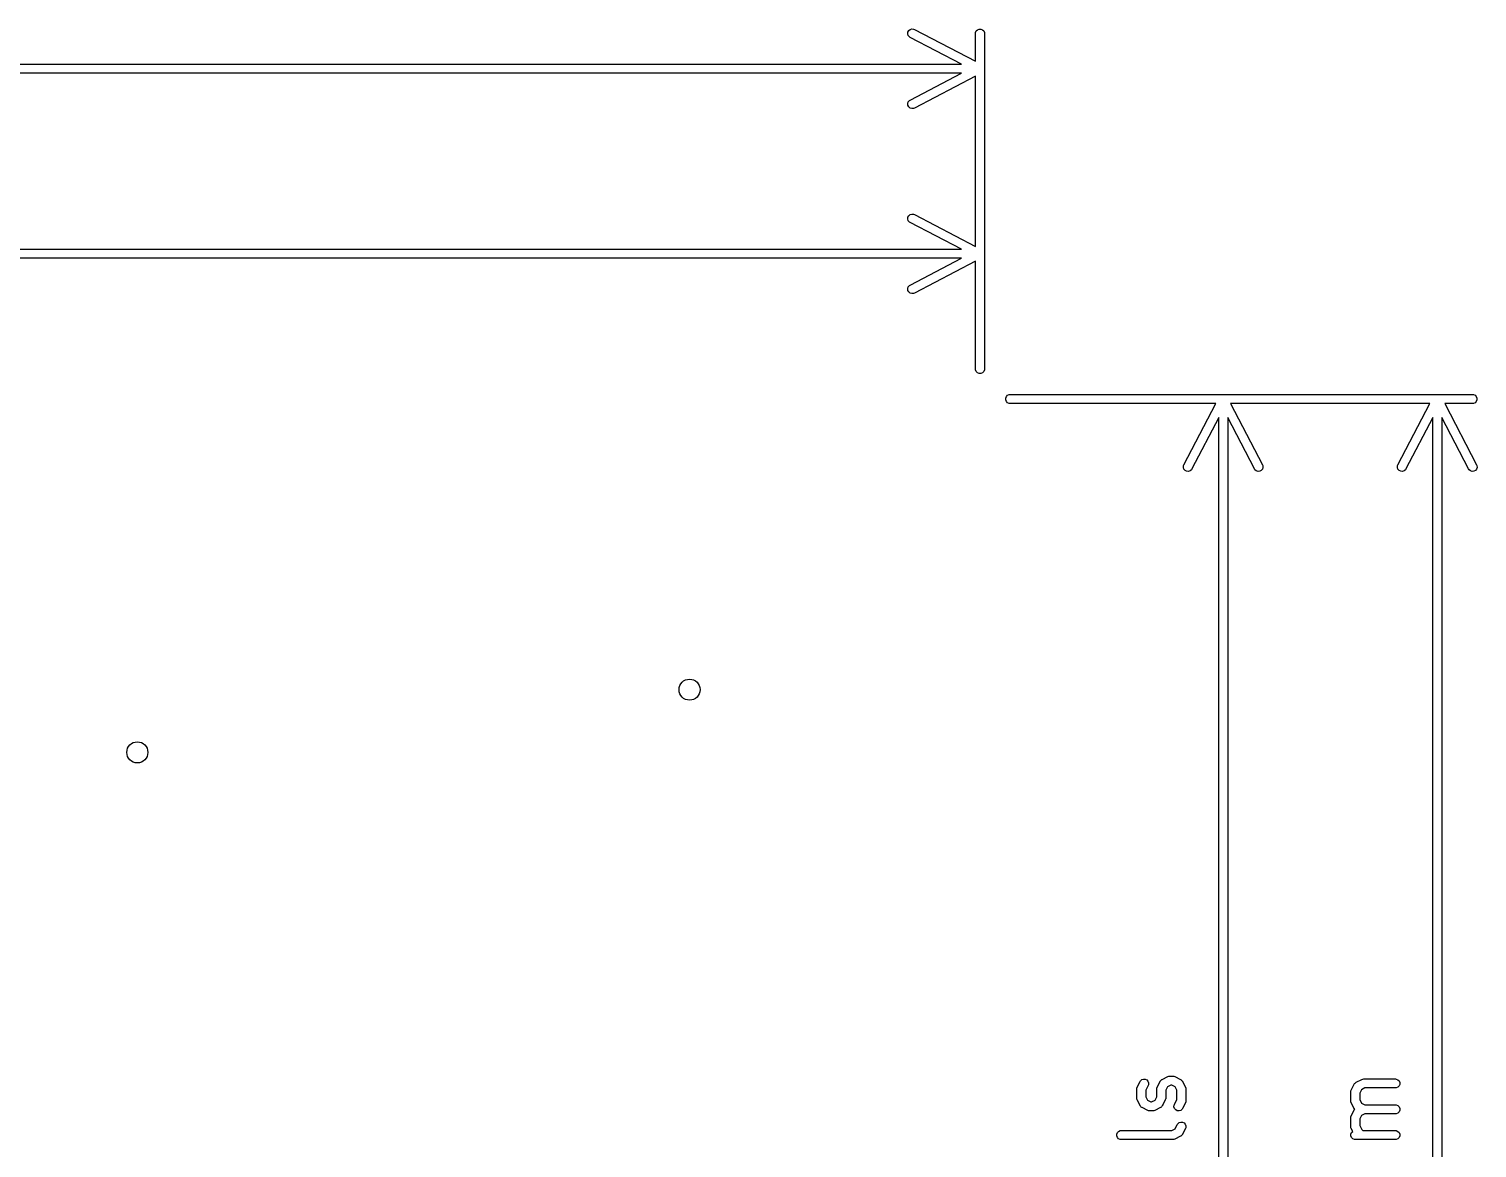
# Model space of a CAD drawing. Extents: x 0.01 to 1.92, y 0.01 to 1.48.
# Drawn here: x 0.968 to 1.915, y 0.7 to 1.432 of the extents above; entities that cross this region are included whole.
import ezdxf

# ---------------------------------------------------------------- set-up
doc = ezdxf.new("R2010")
doc.units = 0
doc.header["$MEASUREMENT"] = 0
doc.layers.add('BLACK', color=7, linetype='CONTINUOUS')

msp = doc.modelspace()

# ---------------------------------------------------------------- linework, layer by layer
at = {"layer": 'BLACK', "linetype": 'CONTINUOUS'}
for p, q in [((1.54281, 1.42991), (1.54335, 1.43094)), ((1.54335, 1.43094), (1.54423, 1.43168)), ((1.54423, 1.43168), (1.54533, 1.43202)), ((1.54533, 1.43202), (1.54648, 1.43192)), ((1.54648, 1.43192), (1.54701, 1.43171)), ((1.54701, 1.43171), (1.58705, 1.41087)), ((1.5871, 1.42966), (1.58754, 1.43073)), ((1.58754, 1.43073), (1.58836, 1.43154)), ((1.58836, 1.43154), (1.58942, 1.43198)), ((1.58942, 1.43198), (1.59058, 1.43198)), ((1.59058, 1.43198), (1.59164, 1.43154)), ((1.59164, 1.43154), (1.59246, 1.43073)), ((1.59246, 1.43073), (1.5929, 1.42966)), ((1.54271, 1.42877), (1.54281, 1.42991)), ((1.54306, 1.42767), (1.54271, 1.42877)), ((1.5438, 1.42678), (1.54306, 1.42767)), ((1.54429, 1.42647), (1.5438, 1.42678)), ((1.57793, 1.40895), (1.54429, 1.42647)), ((1.58705, 1.42909), (1.5871, 1.42966)), ((1.58705, 1.41087), (1.58705, 1.42909)), ((1.5929, 1.42966), (1.59295, 1.42909)), ((1.59295, 1.42909), (1.59295, 1.20969)), ((0.02207, 1.40895), (1.57793, 1.40895)), ((1.57793, 1.40305), (0.02207, 1.40305)), ((1.54429, 1.38553), (1.57793, 1.40305)), ((1.58705, 1.40113), (1.54701, 1.38029)), ((1.58705, 1.28987), (1.58705, 1.40113)), ((1.54271, 1.38323), (1.54306, 1.38433)), ((1.54281, 1.38209), (1.54271, 1.38323)), ((1.54306, 1.38433), (1.5438, 1.38522)), ((1.5438, 1.38522), (1.54429, 1.38553)), ((1.54335, 1.38106), (1.54281, 1.38209)), ((1.54423, 1.38032), (1.54335, 1.38106)), ((1.54533, 1.37998), (1.54423, 1.38032)), ((1.54648, 1.38008), (1.54533, 1.37998)), ((1.54701, 1.38029), (1.54648, 1.38008)), ((1.54271, 1.30777), (1.54281, 1.30891)), ((1.54306, 1.30667), (1.54271, 1.30777)), ((1.54281, 1.30891), (1.54335, 1.30994)), ((1.54335, 1.30994), (1.54423, 1.31068)), ((1.54423, 1.31068), (1.54533, 1.31102)), ((1.54533, 1.31102), (1.54648, 1.31092)), ((1.54648, 1.31092), (1.54701, 1.31071)), ((1.54701, 1.31071), (1.58705, 1.28987)), ((1.5438, 1.30578), (1.54306, 1.30667)), ((1.54429, 1.30547), (1.5438, 1.30578)), ((1.57793, 1.28795), (1.54429, 1.30547)), ((0.02207, 1.28795), (1.57793, 1.28795)), ((1.57793, 1.28205), (0.02207, 1.28205)), ((1.54429, 1.26453), (1.57793, 1.28205)), ((1.58705, 1.28013), (1.54701, 1.25929)), ((1.58705, 1.20969), (1.58705, 1.28013)), ((1.54271, 1.26223), (1.54306, 1.26333)), ((1.54281, 1.26109), (1.54271, 1.26223)), ((1.54335, 1.26006), (1.54281, 1.26109)), ((1.54306, 1.26333), (1.5438, 1.26422)), ((1.54423, 1.25932), (1.54335, 1.26006)), ((1.5438, 1.26422), (1.54429, 1.26453)), ((1.54533, 1.25898), (1.54423, 1.25932)), ((1.54648, 1.25908), (1.54533, 1.25898)), ((1.54701, 1.25929), (1.54648, 1.25908)), ((1.5871, 1.20911), (1.58705, 1.20969)), ((1.58754, 1.20804), (1.5871, 1.20911)), ((1.58836, 1.20723), (1.58754, 1.20804)), ((1.58942, 1.20679), (1.58836, 1.20723)), ((1.59058, 1.20679), (1.58942, 1.20679)), ((1.59164, 1.20723), (1.59058, 1.20679)), ((1.59246, 1.20804), (1.59164, 1.20723)), ((1.5929, 1.20911), (1.59246, 1.20804)), ((1.59295, 1.20969), (1.5929, 1.20911)), ((1.60679, 1.19058), (1.60723, 1.19164)), ((1.60679, 1.18942), (1.60679, 1.19058)), ((1.60723, 1.18836), (1.60679, 1.18942)), ((1.60723, 1.19164), (1.60804, 1.19246)), ((1.60804, 1.18754), (1.60723, 1.18836)), ((1.60804, 1.19246), (1.60911, 1.1929)), ((1.60911, 1.1871), (1.60804, 1.18754)), ((1.60911, 1.1929), (1.60969, 1.19295)), ((1.60969, 1.18705), (1.60911, 1.1871)), ((1.60969, 1.19295), (1.91209, 1.19295)), ((1.74413, 1.18705), (1.60969, 1.18705)), ((1.72329, 1.14701), (1.74413, 1.18705)), ((1.75387, 1.18705), (1.77471, 1.14701)), ((1.88413, 1.18705), (1.75387, 1.18705)), ((1.86329, 1.14701), (1.88413, 1.18705)), ((1.91209, 1.18705), (1.89387, 1.18705)), ((1.89387, 1.18705), (1.91471, 1.14701)), ((1.91209, 1.19295), (1.91266, 1.1929)), ((1.91266, 1.1871), (1.91209, 1.18705)), ((1.91266, 1.1929), (1.91373, 1.19246)), ((1.91373, 1.18754), (1.91266, 1.1871)), ((1.91373, 1.19246), (1.91454, 1.19164)), ((1.91454, 1.18836), (1.91373, 1.18754)), ((1.91454, 1.19164), (1.91498, 1.19058)), ((1.91498, 1.18942), (1.91454, 1.18836)), ((1.91498, 1.19058), (1.91498, 1.18942)), ((1.74605, 1.17793), (1.72853, 1.14429)), ((1.74605, 0.02207), (1.74605, 1.17793)), ((1.76947, 1.14429), (1.75195, 1.17793)), ((1.75195, 1.17793), (1.75195, 0.02207)), ((1.88605, 1.17793), (1.86853, 1.14429)), ((1.88605, 0.02207), (1.88605, 1.17793)), ((1.90947, 1.14429), (1.89195, 1.17793)), ((1.89195, 1.17793), (1.89195, 0.02207)), ((1.72298, 1.14533), (1.72308, 1.14648)), ((1.72308, 1.14648), (1.72329, 1.14701)), ((1.77471, 1.14701), (1.77492, 1.14648)), ((1.77492, 1.14648), (1.77502, 1.14533)), ((1.86298, 1.14533), (1.86308, 1.14648)), ((1.86308, 1.14648), (1.86329, 1.14701)), ((1.91471, 1.14701), (1.91492, 1.14648)), ((1.91492, 1.14648), (1.91502, 1.14533)), ((1.72332, 1.14423), (1.72298, 1.14533)), ((1.72406, 1.14335), (1.72332, 1.14423)), ((1.72509, 1.14281), (1.72406, 1.14335)), ((1.72623, 1.14271), (1.72509, 1.14281)), ((1.72733, 1.14306), (1.72623, 1.14271)), ((1.72822, 1.1438), (1.72733, 1.14306)), ((1.72853, 1.14429), (1.72822, 1.1438)), ((1.76978, 1.1438), (1.76947, 1.14429)), ((1.77067, 1.14306), (1.76978, 1.1438)), ((1.77177, 1.14271), (1.77067, 1.14306)), ((1.77291, 1.14281), (1.77177, 1.14271)), ((1.77394, 1.14335), (1.77291, 1.14281)), ((1.77468, 1.14423), (1.77394, 1.14335)), ((1.77502, 1.14533), (1.77468, 1.14423)), ((1.86332, 1.14423), (1.86298, 1.14533)), ((1.86406, 1.14335), (1.86332, 1.14423)), ((1.86509, 1.14281), (1.86406, 1.14335)), ((1.86623, 1.14271), (1.86509, 1.14281)), ((1.86733, 1.14306), (1.86623, 1.14271)), ((1.86822, 1.1438), (1.86733, 1.14306)), ((1.86853, 1.14429), (1.86822, 1.1438)), ((1.90978, 1.1438), (1.90947, 1.14429)), ((1.91067, 1.14306), (1.90978, 1.1438)), ((1.91177, 1.14271), (1.91067, 1.14306)), ((1.91291, 1.14281), (1.91177, 1.14271)), ((1.91394, 1.14335), (1.91291, 1.14281)), ((1.91468, 1.14423), (1.91394, 1.14335)), ((1.91502, 1.14533), (1.91468, 1.14423)), ((1.69243, 0.73873), (1.69249, 0.73931)), ((1.69243, 0.73311), (1.69243, 0.73873)), ((1.69249, 0.73931), (1.69253, 0.73941)), ((1.69253, 0.73941), (1.69254, 0.73951)), ((1.69254, 0.73951), (1.69274, 0.74005)), ((1.69274, 0.74005), (1.69462, 0.7438)), ((1.69462, 0.7438), (1.69493, 0.74429)), ((1.69493, 0.74429), (1.6958, 0.74505)), ((1.6958, 0.74505), (1.69689, 0.74541)), ((1.69689, 0.74541), (1.69804, 0.74533)), ((1.69804, 0.74533), (1.69907, 0.74481)), ((1.6999, 0.74116), (1.69834, 0.73804)), ((1.69907, 0.74481), (1.69982, 0.74394)), ((1.69982, 0.74394), (1.70019, 0.74285)), ((1.70011, 0.7417), (1.6999, 0.74116)), ((1.70019, 0.74285), (1.70011, 0.7417)), ((1.70555, 0.73873), (1.70561, 0.73931)), ((1.70555, 0.73381), (1.70555, 0.73873)), ((1.70561, 0.73931), (1.70565, 0.73941)), ((1.70565, 0.73941), (1.70566, 0.73951)), ((1.70566, 0.73951), (1.70587, 0.74005)), ((1.70587, 0.74005), (1.70774, 0.7438)), ((1.70774, 0.7438), (1.7078, 0.7439)), ((1.7078, 0.7439), (1.70782, 0.74394)), ((1.70782, 0.74394), (1.70787, 0.744)), ((1.70787, 0.744), (1.70805, 0.74429)), ((1.70805, 0.74429), (1.70833, 0.74454)), ((1.70833, 0.74454), (1.70857, 0.74481)), ((1.70857, 0.74481), (1.70886, 0.745)), ((1.70886, 0.745), (1.70892, 0.74505)), ((1.70892, 0.74505), (1.70897, 0.74506)), ((1.70897, 0.74506), (1.70906, 0.74512)), ((1.70906, 0.74512), (1.71281, 0.747)), ((1.71258, 0.74028), (1.71146, 0.73804)), ((1.71483, 0.7414), (1.71258, 0.74028)), ((1.71281, 0.747), (1.71335, 0.7472)), ((1.71335, 0.7472), (1.71346, 0.74721)), ((1.71346, 0.74721), (1.71356, 0.74725)), ((1.71356, 0.74725), (1.71413, 0.74731)), ((1.71413, 0.74731), (1.71601, 0.74731)), ((1.71531, 0.7414), (1.71483, 0.7414)), ((1.71756, 0.74028), (1.71531, 0.7414)), ((1.71601, 0.74731), (1.71658, 0.74725)), ((1.71658, 0.74725), (1.71668, 0.74721)), ((1.71668, 0.74721), (1.71679, 0.7472)), ((1.71679, 0.7472), (1.71733, 0.747)), ((1.71733, 0.747), (1.72108, 0.74512)), ((1.71868, 0.73804), (1.71756, 0.74028)), ((1.72108, 0.74512), (1.72117, 0.74506)), ((1.72117, 0.74506), (1.72122, 0.74505)), ((1.72122, 0.74505), (1.72127, 0.745)), ((1.72127, 0.745), (1.72157, 0.74481)), ((1.72157, 0.74481), (1.72181, 0.74454)), ((1.72181, 0.74454), (1.72209, 0.74429)), ((1.72209, 0.74429), (1.72227, 0.744)), ((1.72227, 0.744), (1.72232, 0.74394)), ((1.72232, 0.74394), (1.72234, 0.7439)), ((1.72234, 0.7439), (1.7224, 0.7438)), ((1.7224, 0.7438), (1.72427, 0.74005)), ((1.72427, 0.74005), (1.72448, 0.73951)), ((1.72448, 0.73951), (1.72449, 0.73941)), ((1.72449, 0.73941), (1.72453, 0.73931)), ((1.72453, 0.73931), (1.72458, 0.73873)), ((1.72458, 0.73873), (1.72458, 0.73123)), ((1.83274, 0.73818), (1.83462, 0.74193)), ((1.83462, 0.74193), (1.83468, 0.74202)), ((1.83468, 0.74202), (1.83469, 0.74207)), ((1.83469, 0.74207), (1.83474, 0.74213)), ((1.83474, 0.74213), (1.83493, 0.74242)), ((1.83493, 0.74242), (1.83521, 0.74266)), ((1.83521, 0.74266), (1.83545, 0.74294)), ((1.83545, 0.74294), (1.83574, 0.74312)), ((1.83574, 0.74312), (1.8358, 0.74317)), ((1.8358, 0.74317), (1.83584, 0.74319)), ((1.83584, 0.74319), (1.83594, 0.74325)), ((1.83594, 0.74325), (1.83969, 0.74512)), ((1.84171, 0.73953), (1.83946, 0.73841)), ((1.83969, 0.74512), (1.84023, 0.74533)), ((1.84023, 0.74533), (1.84033, 0.74534)), ((1.84033, 0.74534), (1.84043, 0.74538)), ((1.84043, 0.74538), (1.84101, 0.74543)), ((1.84101, 0.74543), (1.86163, 0.74543)), ((1.86163, 0.73953), (1.84171, 0.73953)), ((1.86163, 0.74543), (1.86221, 0.74538)), ((1.86221, 0.73959), (1.86163, 0.73953)), ((1.86221, 0.74538), (1.86327, 0.74494)), ((1.86327, 0.74003), (1.86221, 0.73959)), ((1.86327, 0.74494), (1.86409, 0.74412)), ((1.86409, 0.74084), (1.86327, 0.74003)), ((1.86409, 0.74412), (1.86453, 0.74306)), ((1.86453, 0.74191), (1.86409, 0.74084)), ((1.86453, 0.74306), (1.86453, 0.74191)), ((1.69249, 0.73253), (1.69243, 0.73311)), ((1.69253, 0.73243), (1.69249, 0.73253)), ((1.69254, 0.73233), (1.69253, 0.73243)), ((1.69274, 0.73179), (1.69254, 0.73233)), ((1.69462, 0.72804), (1.69274, 0.73179)), ((1.69834, 0.73804), (1.69834, 0.73381)), ((1.69834, 0.73381), (1.69946, 0.73156)), ((1.69946, 0.73156), (1.70171, 0.73044)), ((1.70171, 0.73044), (1.70219, 0.73044)), ((1.70219, 0.73044), (1.70443, 0.73156)), ((1.70443, 0.73156), (1.70555, 0.73381)), ((1.71115, 0.73179), (1.70927, 0.72804)), ((1.71136, 0.73233), (1.71115, 0.73179)), ((1.7114, 0.73253), (1.71136, 0.73243)), ((1.71136, 0.73243), (1.71136, 0.73233)), ((1.71146, 0.73311), (1.7114, 0.73253)), ((1.71146, 0.73804), (1.71146, 0.73311)), ((1.71711, 0.7288), (1.71868, 0.73193)), ((1.71868, 0.73193), (1.71868, 0.73804)), ((1.72427, 0.72991), (1.7224, 0.72616)), ((1.72448, 0.73045), (1.72427, 0.72991)), ((1.72449, 0.73056), (1.72448, 0.73045)), ((1.72453, 0.73066), (1.72449, 0.73056)), ((1.72458, 0.73123), (1.72453, 0.73066)), ((1.83243, 0.73686), (1.83249, 0.73743)), ((1.83243, 0.73123), (1.83243, 0.73686)), ((1.83249, 0.73066), (1.83243, 0.73123)), ((1.83249, 0.73743), (1.83253, 0.73753)), ((1.83253, 0.73056), (1.83249, 0.73066)), ((1.83253, 0.73753), (1.83254, 0.73764)), ((1.83254, 0.73045), (1.83253, 0.73056)), ((1.83254, 0.73764), (1.83274, 0.73818)), ((1.83274, 0.72991), (1.83254, 0.73045)), ((1.83462, 0.72616), (1.83274, 0.72991)), ((1.83946, 0.73841), (1.83834, 0.73616)), ((1.83834, 0.73616), (1.83834, 0.73193)), ((1.83834, 0.73193), (1.83946, 0.72968)), ((1.83946, 0.72968), (1.84171, 0.72856)), ((1.69468, 0.72794), (1.69462, 0.72804)), ((1.69469, 0.7279), (1.69468, 0.72794)), ((1.69474, 0.72784), (1.69469, 0.7279)), ((1.69493, 0.72755), (1.69474, 0.72784)), ((1.69521, 0.72731), (1.69493, 0.72755)), ((1.69545, 0.72703), (1.69521, 0.72731)), ((1.69574, 0.72684), (1.69545, 0.72703)), ((1.6958, 0.72679), (1.69574, 0.72684)), ((1.69584, 0.72678), (1.6958, 0.72679)), ((1.69594, 0.72672), (1.69584, 0.72678)), ((1.69969, 0.72484), (1.69594, 0.72672)), ((1.70023, 0.72464), (1.69969, 0.72484)), ((1.70033, 0.72463), (1.70023, 0.72464)), ((1.70043, 0.72459), (1.70033, 0.72463)), ((1.70101, 0.72453), (1.70043, 0.72459)), ((1.70288, 0.72453), (1.70101, 0.72453)), ((1.70346, 0.72459), (1.70288, 0.72453)), ((1.70356, 0.72463), (1.70346, 0.72459)), ((1.70366, 0.72464), (1.70356, 0.72463)), ((1.7042, 0.72484), (1.70366, 0.72464)), ((1.70795, 0.72672), (1.7042, 0.72484)), ((1.70805, 0.72678), (1.70795, 0.72672)), ((1.70809, 0.72679), (1.70805, 0.72678)), ((1.70815, 0.72684), (1.70809, 0.72679)), ((1.70844, 0.72703), (1.70815, 0.72684)), ((1.70869, 0.72731), (1.70844, 0.72703)), ((1.70897, 0.72755), (1.70869, 0.72731)), ((1.70915, 0.72784), (1.70897, 0.72755)), ((1.7092, 0.7279), (1.70915, 0.72784)), ((1.70921, 0.72794), (1.7092, 0.7279)), ((1.70927, 0.72804), (1.70921, 0.72794)), ((1.71683, 0.72711), (1.71691, 0.72826)), ((1.71719, 0.72602), (1.71683, 0.72711)), ((1.71691, 0.72826), (1.71711, 0.7288)), ((1.71795, 0.72515), (1.71719, 0.72602)), ((1.71898, 0.72464), (1.71795, 0.72515)), ((1.72013, 0.72455), (1.71898, 0.72464)), ((1.72122, 0.72492), (1.72013, 0.72455)), ((1.72209, 0.72567), (1.72122, 0.72492)), ((1.7224, 0.72616), (1.72209, 0.72567)), ((1.83243, 0.71998), (1.83249, 0.72056)), ((1.83243, 0.71436), (1.83243, 0.71998)), ((1.83249, 0.72056), (1.83253, 0.72066)), ((1.83253, 0.72066), (1.83254, 0.72076)), ((1.83254, 0.72076), (1.83274, 0.72131)), ((1.83274, 0.72131), (1.83462, 0.72506)), ((1.83468, 0.72607), (1.83462, 0.72616)), ((1.83462, 0.72506), (1.83468, 0.72515)), ((1.83469, 0.72602), (1.83468, 0.72607)), ((1.83468, 0.72515), (1.83469, 0.7252)), ((1.83474, 0.72597), (1.83469, 0.72602)), ((1.83469, 0.7252), (1.83474, 0.72525)), ((1.83493, 0.72567), (1.83474, 0.72597)), ((1.83474, 0.72525), (1.83493, 0.72554)), ((1.835, 0.72561), (1.83493, 0.72567)), ((1.83493, 0.72554), (1.835, 0.72561)), ((1.83946, 0.72153), (1.83834, 0.71929)), ((1.84171, 0.72266), (1.83946, 0.72153)), ((1.84171, 0.72856), (1.86163, 0.72856)), ((1.86163, 0.72266), (1.84171, 0.72266)), ((1.86163, 0.72856), (1.86221, 0.72851)), ((1.86221, 0.72271), (1.86163, 0.72266)), ((1.86221, 0.72851), (1.86327, 0.72806)), ((1.86327, 0.72315), (1.86221, 0.72271)), ((1.86327, 0.72806), (1.86409, 0.72725)), ((1.86409, 0.72397), (1.86327, 0.72315)), ((1.86409, 0.72725), (1.86453, 0.72619)), ((1.86453, 0.72503), (1.86409, 0.72397)), ((1.86453, 0.72619), (1.86453, 0.72503)), ((1.67936, 0.70931), (1.67981, 0.71038)), ((1.67981, 0.71038), (1.68062, 0.71119)), ((1.68062, 0.71119), (1.68168, 0.71163)), ((1.68168, 0.71163), (1.68226, 0.71169)), ((1.68226, 0.71169), (1.71531, 0.71169)), ((1.71531, 0.71169), (1.71756, 0.71281)), ((1.71756, 0.71281), (1.71899, 0.71568)), ((1.71899, 0.71568), (1.7193, 0.71617)), ((1.7193, 0.71617), (1.72017, 0.71693)), ((1.72017, 0.71693), (1.72126, 0.71729)), ((1.72126, 0.71729), (1.72241, 0.71721)), ((1.72427, 0.71304), (1.7224, 0.70929)), ((1.72241, 0.71721), (1.72344, 0.71669)), ((1.72344, 0.71669), (1.7242, 0.71582)), ((1.7242, 0.71582), (1.72456, 0.71473)), ((1.72448, 0.71358), (1.72427, 0.71304)), ((1.72456, 0.71473), (1.72448, 0.71358)), ((1.83249, 0.71378), (1.83243, 0.71436)), ((1.83253, 0.71369), (1.83249, 0.71378)), ((1.83249, 0.70931), (1.83293, 0.71038)), ((1.83254, 0.71358), (1.83253, 0.71369)), ((1.83274, 0.71304), (1.83254, 0.71358)), ((1.83369, 0.71114), (1.83274, 0.71304)), ((1.83293, 0.71038), (1.83369, 0.71114)), ((1.83834, 0.71929), (1.83834, 0.71506)), ((1.83834, 0.71506), (1.83969, 0.71236)), ((1.83969, 0.71236), (1.84036, 0.71169)), ((1.84036, 0.71169), (1.86163, 0.71169)), ((1.86163, 0.71169), (1.86221, 0.71163)), ((1.86221, 0.71163), (1.86327, 0.71119)), ((1.86327, 0.71119), (1.86409, 0.71038)), ((1.86409, 0.71038), (1.86453, 0.70931)), ((1.67936, 0.70816), (1.67936, 0.70931)), ((1.67981, 0.7071), (1.67936, 0.70816)), ((1.68062, 0.70628), (1.67981, 0.7071)), ((1.68168, 0.70584), (1.68062, 0.70628)), ((1.68226, 0.70578), (1.68168, 0.70584)), ((1.71601, 0.70578), (1.68226, 0.70578)), ((1.71658, 0.70584), (1.71601, 0.70578)), ((1.71668, 0.70588), (1.71658, 0.70584)), ((1.71679, 0.70589), (1.71668, 0.70588)), ((1.71733, 0.7061), (1.71679, 0.70589)), ((1.72108, 0.70797), (1.71733, 0.7061)), ((1.72117, 0.70803), (1.72108, 0.70797)), ((1.72122, 0.70805), (1.72117, 0.70803)), ((1.72127, 0.70809), (1.72122, 0.70805)), ((1.72157, 0.70828), (1.72127, 0.70809)), ((1.72181, 0.70856), (1.72157, 0.70828)), ((1.72209, 0.7088), (1.72181, 0.70856)), ((1.72227, 0.70909), (1.72209, 0.7088)), ((1.72232, 0.70915), (1.72227, 0.70909)), ((1.72234, 0.70919), (1.72232, 0.70915)), ((1.7224, 0.70929), (1.72234, 0.70919)), ((1.83249, 0.70816), (1.83249, 0.70931)), ((1.83293, 0.7071), (1.83249, 0.70816)), ((1.83374, 0.70628), (1.83293, 0.7071)), ((1.83481, 0.70584), (1.83374, 0.70628)), ((1.83538, 0.70578), (1.83481, 0.70584)), ((1.86163, 0.70578), (1.83538, 0.70578)), ((1.86221, 0.70584), (1.86163, 0.70578)), ((1.86327, 0.70628), (1.86221, 0.70584)), ((1.86409, 0.7071), (1.86327, 0.70628)), ((1.86453, 0.70816), (1.86409, 0.7071)), ((1.86453, 0.70931), (1.86453, 0.70816))]:
    msp.add_line(p, q, dxfattribs=at)
at = {"layer": 'BLACK'}
for centre in [(1.4, 1), (1.4, 1), (1.03885, 0.959), (1.03885, 0.959)]:
    msp.add_circle(centre, 0.00689, dxfattribs=at)

doc.saveas('drawing.dxf')
